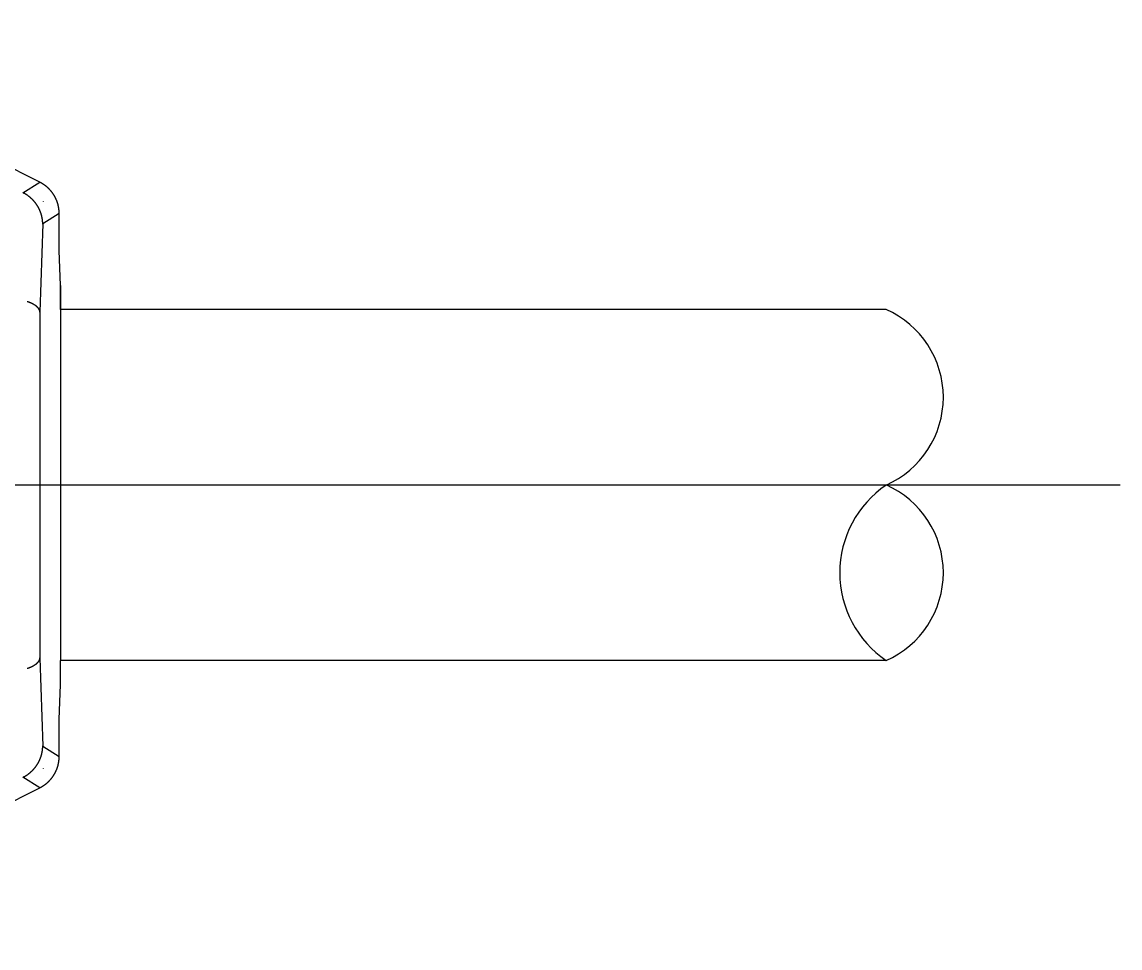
# Model space of a CAD drawing. Extents: x -42 to 59, y -24 to 30.
# Drawn here: x 26.17 to 35.56, y 20.75 to 28.67 of the extents above; entities that cross this region are included whole.
import ezdxf

# ---------------------------------------------------------------- set-up
doc = ezdxf.new("R2010")
doc.units = 0
doc.linetypes.add('CENTER', pattern=[50.8, 31.75, -6.35, 6.35, -6.35])
doc.layers.get('0').update_dxf_attribs({"linetype": 'CONTINUOUS'})
doc.layers.add('CENTER', color=1, linetype='CENTER')

msp = doc.modelspace()

# ---------------------------------------------------------------- linework, layer by layer
at = {"color": 7, "linetype": 'CONTINUOUS'}
for p, q in [((26.3238, 27.2974), (23.5843, 28.6672)), ((26.1792, 27.208), (26.3238, 27.2974)), ((26.4895, 27.0293), (26.3489, 26.9424)), ((26.4895, 26.7149), (26.4895, 27.0293)), ((26.3489, 26.9424), (26.325, 26.1897)), ((26.5, 26.4149), (26.4895, 26.7149)), ((26.5, 26.4149), (26.5, 23.2093)), ((26.5, 26.2093), (26.5, 26.4149)), ((33.5617, 26.2093), (26.5, 26.2093)), ((26.325, 26.1897), (26.325, 23.2289)), ((26.325, 23.2289), (26.3489, 22.4763)), ((26.5, 23.0037), (26.5, 23.2093)), ((33.5617, 23.2093), (26.5, 23.2093)), ((26.4895, 22.7037), (26.5, 23.0037)), ((26.4895, 22.3894), (26.4895, 22.7037)), ((26.3489, 22.4763), (26.4895, 22.3894)), ((26.3238, 22.1212), (26.1792, 22.2106)), ((23.5843, 20.7515), (26.3238, 22.1212))]:
    msp.add_line(p, q, dxfattribs=at)
for points in [[(26.4895, 27.0294, 0), (26.4895, 27.032, 0), (26.4895, 27.0346, 0), (26.4894, 27.0372, 0), (26.4893, 27.0397, 0), (26.4892, 27.0423, 0), (26.4891, 27.0449, 0), (26.489, 27.0475, 0), (26.4888, 27.0501, 0), (26.4886, 27.0527, 0), (26.4884, 27.0553, 0), (26.4882, 27.0578, 0), (26.4879, 27.0604, 0), (26.4876, 27.063, 0), (26.4873, 27.0656, 0), (26.487, 27.0681, 0), (26.4866, 27.0707, 0), (26.4863, 27.0733, 0), (26.4859, 27.0758, 0), (26.4855, 27.0784, 0), (26.485, 27.081, 0), (26.4846, 27.0835, 0), (26.4841, 27.086, 0), (26.4836, 27.0886, 0), (26.4831, 27.0911, 0), (26.4825, 27.0937, 0), (26.482, 27.0962, 0), (26.4814, 27.0987, 0), (26.4808, 27.1012, 0), (26.4801, 27.1037, 0), (26.4795, 27.1063, 0), (26.4788, 27.1088, 0), (26.4781, 27.1113, 0), (26.4774, 27.1137, 0), (26.4766, 27.1162, 0), (26.4759, 27.1187, 0), (26.4751, 27.1212, 0), (26.4743, 27.1236, 0), (26.4735, 27.1261, 0), (26.4726, 27.1285, 0), (26.4717, 27.131, 0), (26.4709, 27.1334, 0), (26.4699, 27.1358, 0), (26.469, 27.1383, 0), (26.4681, 27.1407, 0), (26.4671, 27.1431, 0), (26.4661, 27.1455, 0), (26.4651, 27.1479, 0), (26.464, 27.1502, 0), (26.463, 27.1526, 0), (26.4619, 27.155, 0), (26.4608, 27.1573, 0), (26.4597, 27.1596, 0), (26.4586, 27.162, 0), (26.4574, 27.1643, 0), (26.4562, 27.1666, 0), (26.455, 27.1689, 0), (26.4538, 27.1712, 0), (26.4526, 27.1735, 0), (26.4513, 27.1757, 0), (26.45, 27.178, 0), (26.4488, 27.1802, 0), (26.4474, 27.1825, 0), (26.4461, 27.1847, 0), (26.4448, 27.1869, 0), (26.4434, 27.1891, 0), (26.442, 27.1913, 0), (26.4406, 27.1934, 0), (26.4392, 27.1956, 0), (26.4377, 27.1978, 0), (26.4362, 27.1999, 0), (26.4348, 27.202, 0), (26.4333, 27.2041, 0), (26.4317, 27.2062, 0), (26.4302, 27.2083, 0), (26.4286, 27.2104, 0), (26.4271, 27.2124, 0), (26.4255, 27.2145, 0), (26.4239, 27.2165, 0), (26.4222, 27.2185, 0), (26.4206, 27.2205, 0), (26.4189, 27.2225, 0), (26.4172, 27.2245, 0), (26.4156, 27.2265, 0), (26.4138, 27.2284, 0), (26.4121, 27.2303, 0), (26.4104, 27.2323, 0), (26.4086, 27.2342, 0), (26.4068, 27.236, 0), (26.405, 27.2379, 0), (26.4032, 27.2398, 0), (26.4014, 27.2416, 0), (26.3995, 27.2434, 0), (26.3977, 27.2452, 0), (26.3958, 27.247, 0), (26.3939, 27.2488, 0), (26.392, 27.2505, 0), (26.3901, 27.2523, 0), (26.3882, 27.254, 0), (26.3862, 27.2557, 0), (26.3842, 27.2574, 0), (26.3823, 27.2591, 0), (26.3803, 27.2607, 0), (26.3783, 27.2624, 0), (26.3762, 27.264, 0), (26.3742, 27.2656, 0), (26.3722, 27.2672, 0), (26.3701, 27.2687, 0), (26.368, 27.2703, 0), (26.3659, 27.2718, 0), (26.3638, 27.2733, 0), (26.3617, 27.2748, 0), (26.3596, 27.2763, 0), (26.3574, 27.2778, 0), (26.3553, 27.2792, 0), (26.3531, 27.2806, 0), (26.3509, 27.282, 0), (26.3487, 27.2834, 0), (26.3465, 27.2848, 0), (26.3443, 27.2861, 0), (26.3421, 27.2875, 0), (26.3399, 27.2888, 0), (26.3376, 27.2901, 0), (26.3354, 27.2913, 0), (26.3331, 27.2926, 0), (26.3308, 27.2938, 0), (26.3285, 27.295, 0), (26.3262, 27.2962, 0), (26.3239, 27.2974, 0)], [(26.3489, 26.94, 0), (26.3489, 26.9426, 0), (26.3489, 26.9452, 0), (26.3488, 26.9478, 0), (26.3487, 26.9504, 0), (26.3486, 26.953, 0), (26.3484, 26.9555, 0), (26.3482, 26.9581, 0), (26.348, 26.9607, 0), (26.3478, 26.9633, 0), (26.3476, 26.9659, 0), (26.3473, 26.9685, 0), (26.3471, 26.971, 0), (26.3468, 26.9736, 0), (26.3464, 26.9762, 0), (26.3461, 26.9788, 0), (26.3457, 26.9813, 0), (26.3453, 26.9839, 0), (26.3449, 26.9865, 0), (26.3444, 26.989, 0), (26.344, 26.9916, 0), (26.3435, 26.9941, 0), (26.343, 26.9967, 0), (26.3425, 26.9992, 0), (26.3419, 27.0018, 0), (26.3413, 27.0043, 0), (26.3407, 27.0068, 0), (26.3401, 27.0094, 0), (26.3395, 27.0119, 0), (26.3388, 27.0144, 0), (26.3381, 27.0169, 0), (26.3374, 27.0194, 0), (26.3367, 27.0219, 0), (26.336, 27.0244, 0), (26.3352, 27.0269, 0), (26.3344, 27.0294, 0), (26.3336, 27.0318, 0), (26.3327, 27.0343, 0), (26.3319, 27.0368, 0), (26.331, 27.0392, 0), (26.3301, 27.0417, 0), (26.3292, 27.0441, 0), (26.3282, 27.0465, 0), (26.3273, 27.0489, 0), (26.3263, 27.0514, 0), (26.3253, 27.0538, 0), (26.3242, 27.0562, 0), (26.3232, 27.0585, 0), (26.3221, 27.0609, 0), (26.321, 27.0633, 0), (26.3199, 27.0657, 0), (26.3188, 27.068, 0), (26.3176, 27.0703, 0), (26.3165, 27.0727, 0), (26.3153, 27.075, 0), (26.3141, 27.0773, 0), (26.3128, 27.0796, 0), (26.3116, 27.0819, 0), (26.3103, 27.0842, 0), (26.309, 27.0865, 0), (26.3077, 27.0887, 0), (26.3064, 27.091, 0), (26.305, 27.0932, 0), (26.3036, 27.0954, 0), (26.3022, 27.0976, 0), (26.3008, 27.0998, 0), (26.2994, 27.102, 0), (26.298, 27.1042, 0), (26.2965, 27.1064, 0), (26.295, 27.1085, 0), (26.2935, 27.1107, 0), (26.292, 27.1128, 0), (26.2904, 27.1149, 0), (26.2889, 27.117, 0), (26.2873, 27.1191, 0), (26.2857, 27.1212, 0), (26.2841, 27.1232, 0), (26.2825, 27.1253, 0), (26.2808, 27.1273, 0), (26.2791, 27.1293, 0), (26.2775, 27.1313, 0), (26.2758, 27.1333, 0), (26.274, 27.1353, 0), (26.2723, 27.1373, 0), (26.2705, 27.1392, 0), (26.2688, 27.1412, 0), (26.267, 27.1431, 0), (26.2652, 27.145, 0), (26.2634, 27.1469, 0), (26.2615, 27.1487, 0), (26.2597, 27.1506, 0), (26.2578, 27.1524, 0), (26.2559, 27.1543, 0), (26.254, 27.1561, 0), (26.2521, 27.1579, 0), (26.2502, 27.1596, 0), (26.2482, 27.1614, 0), (26.2463, 27.1631, 0), (26.2443, 27.1649, 0), (26.2423, 27.1666, 0), (26.2403, 27.1683, 0), (26.2383, 27.1699, 0), (26.2362, 27.1716, 0), (26.2342, 27.1732, 0), (26.2321, 27.1748, 0), (26.2301, 27.1764, 0), (26.228, 27.178, 0), (26.2259, 27.1796, 0), (26.2237, 27.1812, 0), (26.2216, 27.1827, 0), (26.2195, 27.1842, 0), (26.2173, 27.1857, 0), (26.2151, 27.1872, 0), (26.213, 27.1886, 0), (26.2108, 27.1901, 0), (26.2086, 27.1915, 0), (26.2063, 27.1929, 0), (26.2041, 27.1943, 0), (26.2019, 27.1956, 0), (26.1996, 27.197, 0), (26.1973, 27.1983, 0), (26.1951, 27.1996, 0), (26.1928, 27.2009, 0), (26.1905, 27.2022, 0), (26.1882, 27.2034, 0), (26.1858, 27.2046, 0), (26.1835, 27.2058, 0), (26.1812, 27.207, 0), (26.1788, 27.2082, 0)], [(26.3518, 27.1313, 0), (26.3518, 27.1313, 0), (26.3518, 27.1313, 0), (26.3518, 27.1313, 0), (26.3518, 27.1313, 0), (26.3519, 27.1313, 0), (26.3519, 27.1313, 0), (26.3519, 27.1313, 0), (26.3519, 27.1313, 0), (26.3519, 27.1313, 0), (26.3519, 27.1312, 0), (26.3519, 27.1312, 0), (26.3519, 27.1312, 0), (26.352, 27.1312, 0), (26.352, 27.1312, 0), (26.352, 27.1312, 0), (26.352, 27.1312, 0), (26.352, 27.1312, 0), (26.352, 27.1312, 0), (26.352, 27.1312, 0), (26.352, 27.1312, 0), (26.3521, 27.1312, 0), (26.3521, 27.1312, 0), (26.3521, 27.1312, 0), (26.3521, 27.1312, 0), (26.3521, 27.1312, 0), (26.3521, 27.1312, 0), (26.3521, 27.1312, 0), (26.3522, 27.1312, 0), (26.3522, 27.1312, 0), (26.3522, 27.1312, 0), (26.3522, 27.1312, 0), (26.3522, 27.1312, 0), (26.3522, 27.1312, 0), (26.3522, 27.1312, 0), (26.3522, 27.1312, 0), (26.3522, 27.1312, 0), (26.3523, 27.1312, 0), (26.3523, 27.1312, 0), (26.3523, 27.1312, 0), (26.3523, 27.1312, 0), (26.3523, 27.1312, 0), (26.3523, 27.1312, 0), (26.3523, 27.1312, 0), (26.3523, 27.1312, 0), (26.3524, 27.1312, 0), (26.3524, 27.1312, 0), (26.3524, 27.1312, 0), (26.3524, 27.1312, 0), (26.3524, 27.1312, 0), (26.3524, 27.1312, 0), (26.3524, 27.1312, 0), (26.3524, 27.1312, 0), (26.3525, 27.1312, 0), (26.3525, 27.1312, 0), (26.3525, 27.1312, 0), (26.3525, 27.1312, 0), (26.3525, 27.1312, 0), (26.3525, 27.1312, 0), (26.3525, 27.1312, 0), (26.3525, 27.1312, 0), (26.3526, 27.1312, 0), (26.3526, 27.1312, 0), (26.3526, 27.1312, 0), (26.3526, 27.1312, 0), (26.3526, 27.1312, 0), (26.3526, 27.1312, 0), (26.3526, 27.1312, 0), (26.3526, 27.1312, 0), (26.3526, 27.1312, 0), (26.3527, 27.1312, 0), (26.3527, 27.1312, 0), (26.3527, 27.1312, 0), (26.3527, 27.1312, 0), (26.3527, 27.1312, 0), (26.3527, 27.1311, 0), (26.3527, 27.1311, 0), (26.3527, 27.1311, 0), (26.3527, 27.1311, 0), (26.3528, 27.1311, 0), (26.3528, 27.1311, 0), (26.3528, 27.1311, 0), (26.3528, 27.1311, 0), (26.3528, 27.1311, 0), (26.3528, 27.1311, 0), (26.3528, 27.1311, 0), (26.3528, 27.1311, 0), (26.3528, 27.1311, 0), (26.3529, 27.1311, 0), (26.3529, 27.1311, 0), (26.3529, 27.1311, 0), (26.3529, 27.1311, 0), (26.3529, 27.1311, 0), (26.3529, 27.1311, 0), (26.3529, 27.1311, 0), (26.3529, 27.1311, 0), (26.3529, 27.1311, 0), (26.353, 27.1311, 0), (26.353, 27.1311, 0), (26.353, 27.1311, 0), (26.353, 27.1311, 0), (26.353, 27.1311, 0), (26.353, 27.1311, 0), (26.353, 27.1311, 0), (26.353, 27.1311, 0), (26.353, 27.1311, 0), (26.3531, 27.1311, 0), (26.3531, 27.1311, 0), (26.3531, 27.1311, 0), (26.3531, 27.1311, 0), (26.3531, 27.1311, 0), (26.3531, 27.1311, 0), (26.3531, 27.1311, 0), (26.3531, 27.1311, 0), (26.3531, 27.1311, 0), (26.3531, 27.1311, 0), (26.3532, 27.1311, 0), (26.3532, 27.1311, 0), (26.3532, 27.1311, 0), (26.3532, 27.1311, 0), (26.3532, 27.1311, 0), (26.3532, 27.1311, 0), (26.3532, 27.1311, 0), (26.3532, 27.1311, 0), (26.3532, 27.1311, 0), (26.3532, 27.1311, 0), (26.3533, 27.1311, 0), (26.3533, 27.1311, 0), (26.3533, 27.1311, 0)], [(26.3252, 26.1868, 0), (26.3252, 26.1876, 0), (26.3251, 26.1884, 0), (26.3251, 26.1892, 0), (26.325, 26.19, 0), (26.3249, 26.1908, 0), (26.3248, 26.1916, 0), (26.3247, 26.1923, 0), (26.3246, 26.1931, 0), (26.3245, 26.1939, 0), (26.3243, 26.1947, 0), (26.3241, 26.1955, 0), (26.324, 26.1963, 0), (26.3238, 26.1971, 0), (26.3236, 26.1978, 0), (26.3234, 26.1986, 0), (26.3231, 26.1994, 0), (26.3229, 26.2002, 0), (26.3226, 26.201, 0), (26.3223, 26.2018, 0), (26.322, 26.2025, 0), (26.3217, 26.2033, 0), (26.3214, 26.2041, 0), (26.3211, 26.2049, 0), (26.3208, 26.2057, 0), (26.3204, 26.2064, 0), (26.32, 26.2072, 0), (26.3196, 26.208, 0), (26.3193, 26.2088, 0), (26.3188, 26.2096, 0), (26.3184, 26.2103, 0), (26.318, 26.2111, 0), (26.3175, 26.2119, 0), (26.3171, 26.2126, 0), (26.3166, 26.2134, 0), (26.3161, 26.2142, 0), (26.3156, 26.215, 0), (26.3151, 26.2157, 0), (26.3145, 26.2165, 0), (26.314, 26.2173, 0), (26.3134, 26.218, 0), (26.3129, 26.2188, 0), (26.3123, 26.2195, 0), (26.3117, 26.2203, 0), (26.3111, 26.2211, 0), (26.3105, 26.2218, 0), (26.3098, 26.2226, 0), (26.3092, 26.2233, 0), (26.3085, 26.2241, 0), (26.3078, 26.2248, 0), (26.3071, 26.2256, 0), (26.3064, 26.2263, 0), (26.3057, 26.2271, 0), (26.305, 26.2278, 0), (26.3042, 26.2286, 0), (26.3035, 26.2293, 0), (26.3027, 26.23, 0), (26.3019, 26.2308, 0), (26.3012, 26.2315, 0), (26.3004, 26.2322, 0), (26.2995, 26.233, 0), (26.2987, 26.2337, 0), (26.2979, 26.2344, 0), (26.297, 26.2352, 0), (26.2961, 26.2359, 0), (26.2953, 26.2366, 0), (26.2944, 26.2373, 0), (26.2935, 26.238, 0), (26.2925, 26.2387, 0), (26.2916, 26.2395, 0), (26.2907, 26.2402, 0), (26.2897, 26.2409, 0), (26.2887, 26.2416, 0), (26.2878, 26.2423, 0), (26.2868, 26.243, 0), (26.2858, 26.2437, 0), (26.2848, 26.2444, 0), (26.2837, 26.2451, 0), (26.2827, 26.2458, 0), (26.2816, 26.2465, 0), (26.2806, 26.2471, 0), (26.2795, 26.2478, 0), (26.2784, 26.2485, 0), (26.2773, 26.2492, 0), (26.2762, 26.2498, 0), (26.2751, 26.2505, 0), (26.274, 26.2512, 0), (26.2728, 26.2519, 0), (26.2717, 26.2525, 0), (26.2705, 26.2532, 0), (26.2693, 26.2538, 0), (26.2681, 26.2545, 0), (26.2669, 26.2551, 0), (26.2657, 26.2558, 0), (26.2645, 26.2564, 0), (26.2633, 26.2571, 0), (26.262, 26.2577, 0), (26.2608, 26.2584, 0), (26.2595, 26.259, 0), (26.2582, 26.2596, 0), (26.2569, 26.2602, 0), (26.2556, 26.2609, 0), (26.2543, 26.2615, 0), (26.253, 26.2621, 0), (26.2517, 26.2627, 0), (26.2503, 26.2633, 0), (26.249, 26.2639, 0), (26.2476, 26.2645, 0), (26.2463, 26.2651, 0), (26.2449, 26.2657, 0), (26.2435, 26.2663, 0), (26.2421, 26.2669, 0), (26.2407, 26.2675, 0), (26.2393, 26.2681, 0), (26.2378, 26.2687, 0), (26.2364, 26.2692, 0), (26.2349, 26.2698, 0), (26.2335, 26.2704, 0), (26.232, 26.2709, 0), (26.2305, 26.2715, 0), (26.229, 26.2721, 0), (26.2275, 26.2726, 0), (26.226, 26.2732, 0), (26.2245, 26.2737, 0), (26.223, 26.2742, 0), (26.2215, 26.2748, 0), (26.2199, 26.2753, 0), (26.2184, 26.2758, 0), (26.2168, 26.2764, 0)], [(26.2168, 23.1423, 0), (26.2184, 23.1428, 0), (26.2199, 23.1433, 0), (26.2215, 23.1439, 0), (26.223, 23.1444, 0), (26.2245, 23.1449, 0), (26.226, 23.1455, 0), (26.2275, 23.146, 0), (26.229, 23.1466, 0), (26.2305, 23.1471, 0), (26.232, 23.1477, 0), (26.2335, 23.1483, 0), (26.2349, 23.1488, 0), (26.2364, 23.1494, 0), (26.2378, 23.15, 0), (26.2393, 23.1506, 0), (26.2407, 23.1511, 0), (26.2421, 23.1517, 0), (26.2435, 23.1523, 0), (26.2449, 23.1529, 0), (26.2463, 23.1535, 0), (26.2476, 23.1541, 0), (26.249, 23.1547, 0), (26.2503, 23.1553, 0), (26.2517, 23.1559, 0), (26.253, 23.1565, 0), (26.2543, 23.1572, 0), (26.2556, 23.1578, 0), (26.2569, 23.1584, 0), (26.2582, 23.159, 0), (26.2595, 23.1597, 0), (26.2608, 23.1603, 0), (26.262, 23.1609, 0), (26.2633, 23.1616, 0), (26.2645, 23.1622, 0), (26.2657, 23.1629, 0), (26.2669, 23.1635, 0), (26.2681, 23.1642, 0), (26.2693, 23.1648, 0), (26.2705, 23.1655, 0), (26.2717, 23.1661, 0), (26.2728, 23.1668, 0), (26.274, 23.1675, 0), (26.2751, 23.1681, 0), (26.2762, 23.1688, 0), (26.2773, 23.1695, 0), (26.2784, 23.1701, 0), (26.2795, 23.1708, 0), (26.2806, 23.1715, 0), (26.2816, 23.1722, 0), (26.2827, 23.1729, 0), (26.2837, 23.1736, 0), (26.2848, 23.1743, 0), (26.2858, 23.175, 0), (26.2868, 23.1757, 0), (26.2878, 23.1764, 0), (26.2887, 23.1771, 0), (26.2897, 23.1778, 0), (26.2907, 23.1785, 0), (26.2916, 23.1792, 0), (26.2925, 23.1799, 0), (26.2935, 23.1806, 0), (26.2944, 23.1813, 0), (26.2953, 23.182, 0), (26.2961, 23.1828, 0), (26.297, 23.1835, 0), (26.2979, 23.1842, 0), (26.2987, 23.1849, 0), (26.2995, 23.1857, 0), (26.3004, 23.1864, 0), (26.3012, 23.1871, 0), (26.3019, 23.1879, 0), (26.3027, 23.1886, 0), (26.3035, 23.1893, 0), (26.3042, 23.1901, 0), (26.305, 23.1908, 0), (26.3057, 23.1916, 0), (26.3064, 23.1923, 0), (26.3071, 23.1931, 0), (26.3078, 23.1938, 0), (26.3085, 23.1946, 0), (26.3092, 23.1953, 0), (26.3098, 23.1961, 0), (26.3105, 23.1968, 0), (26.3111, 23.1976, 0), (26.3117, 23.1983, 0), (26.3123, 23.1991, 0), (26.3129, 23.1999, 0), (26.3134, 23.2006, 0), (26.314, 23.2014, 0), (26.3145, 23.2022, 0), (26.3151, 23.2029, 0), (26.3156, 23.2037, 0), (26.3161, 23.2045, 0), (26.3166, 23.2052, 0), (26.3171, 23.206, 0), (26.3175, 23.2068, 0), (26.318, 23.2075, 0), (26.3184, 23.2083, 0), (26.3188, 23.2091, 0), (26.3193, 23.2099, 0), (26.3196, 23.2106, 0), (26.32, 23.2114, 0), (26.3204, 23.2122, 0), (26.3208, 23.213, 0), (26.3211, 23.2138, 0), (26.3214, 23.2145, 0), (26.3217, 23.2153, 0), (26.322, 23.2161, 0), (26.3223, 23.2169, 0), (26.3226, 23.2177, 0), (26.3229, 23.2185, 0), (26.3231, 23.2192, 0), (26.3234, 23.22, 0), (26.3236, 23.2208, 0), (26.3238, 23.2216, 0), (26.324, 23.2224, 0), (26.3241, 23.2232, 0), (26.3243, 23.2239, 0), (26.3245, 23.2247, 0), (26.3246, 23.2255, 0), (26.3247, 23.2263, 0), (26.3248, 23.2271, 0), (26.3249, 23.2279, 0), (26.325, 23.2287, 0), (26.3251, 23.2295, 0), (26.3251, 23.2302, 0), (26.3252, 23.231, 0), (26.3252, 23.2318, 0)], [(26.1788, 22.2104, 0), (26.1812, 22.2116, 0), (26.1835, 22.2128, 0), (26.1858, 22.214, 0), (26.1882, 22.2152, 0), (26.1905, 22.2165, 0), (26.1928, 22.2177, 0), (26.1951, 22.219, 0), (26.1973, 22.2203, 0), (26.1996, 22.2217, 0), (26.2019, 22.223, 0), (26.2041, 22.2244, 0), (26.2063, 22.2258, 0), (26.2086, 22.2272, 0), (26.2108, 22.2286, 0), (26.213, 22.23, 0), (26.2151, 22.2315, 0), (26.2173, 22.2329, 0), (26.2195, 22.2344, 0), (26.2216, 22.236, 0), (26.2237, 22.2375, 0), (26.2259, 22.239, 0), (26.228, 22.2406, 0), (26.2301, 22.2422, 0), (26.2321, 22.2438, 0), (26.2342, 22.2454, 0), (26.2362, 22.2471, 0), (26.2383, 22.2487, 0), (26.2403, 22.2504, 0), (26.2423, 22.2521, 0), (26.2443, 22.2538, 0), (26.2463, 22.2555, 0), (26.2482, 22.2573, 0), (26.2502, 22.259, 0), (26.2521, 22.2608, 0), (26.254, 22.2626, 0), (26.2559, 22.2644, 0), (26.2578, 22.2662, 0), (26.2597, 22.2681, 0), (26.2615, 22.2699, 0), (26.2634, 22.2718, 0), (26.2652, 22.2737, 0), (26.267, 22.2756, 0), (26.2688, 22.2775, 0), (26.2705, 22.2794, 0), (26.2723, 22.2814, 0), (26.274, 22.2833, 0), (26.2758, 22.2853, 0), (26.2775, 22.2873, 0), (26.2791, 22.2893, 0), (26.2808, 22.2913, 0), (26.2825, 22.2934, 0), (26.2841, 22.2954, 0), (26.2857, 22.2975, 0), (26.2873, 22.2995, 0), (26.2889, 22.3016, 0), (26.2904, 22.3037, 0), (26.292, 22.3058, 0), (26.2935, 22.308, 0), (26.295, 22.3101, 0), (26.2965, 22.3123, 0), (26.298, 22.3144, 0), (26.2994, 22.3166, 0), (26.3008, 22.3188, 0), (26.3022, 22.321, 0), (26.3036, 22.3232, 0), (26.305, 22.3254, 0), (26.3064, 22.3277, 0), (26.3077, 22.3299, 0), (26.309, 22.3322, 0), (26.3103, 22.3345, 0), (26.3116, 22.3367, 0), (26.3128, 22.339, 0), (26.3141, 22.3413, 0), (26.3153, 22.3436, 0), (26.3165, 22.346, 0), (26.3176, 22.3483, 0), (26.3188, 22.3506, 0), (26.3199, 22.353, 0), (26.321, 22.3554, 0), (26.3221, 22.3577, 0), (26.3232, 22.3601, 0), (26.3242, 22.3625, 0), (26.3253, 22.3649, 0), (26.3263, 22.3673, 0), (26.3273, 22.3697, 0), (26.3282, 22.3721, 0), (26.3292, 22.3746, 0), (26.3301, 22.377, 0), (26.331, 22.3794, 0), (26.3319, 22.3819, 0), (26.3327, 22.3843, 0), (26.3336, 22.3868, 0), (26.3344, 22.3893, 0), (26.3352, 22.3918, 0), (26.336, 22.3943, 0), (26.3367, 22.3967, 0), (26.3374, 22.3992, 0), (26.3381, 22.4017, 0), (26.3388, 22.4043, 0), (26.3395, 22.4068, 0), (26.3401, 22.4093, 0), (26.3407, 22.4118, 0), (26.3413, 22.4143, 0), (26.3419, 22.4169, 0), (26.3425, 22.4194, 0), (26.343, 22.422, 0), (26.3435, 22.4245, 0), (26.344, 22.4271, 0), (26.3444, 22.4296, 0), (26.3449, 22.4322, 0), (26.3453, 22.4347, 0), (26.3457, 22.4373, 0), (26.3461, 22.4399, 0), (26.3464, 22.4425, 0), (26.3468, 22.445, 0), (26.3471, 22.4476, 0), (26.3473, 22.4502, 0), (26.3476, 22.4528, 0), (26.3478, 22.4553, 0), (26.348, 22.4579, 0), (26.3482, 22.4605, 0), (26.3484, 22.4631, 0), (26.3486, 22.4657, 0), (26.3487, 22.4683, 0), (26.3488, 22.4709, 0), (26.3489, 22.4735, 0), (26.3489, 22.476, 0), (26.3489, 22.4786, 0)], [(26.3239, 22.1213, 0), (26.3262, 22.1224, 0), (26.3285, 22.1236, 0), (26.3308, 22.1248, 0), (26.3331, 22.1261, 0), (26.3354, 22.1273, 0), (26.3376, 22.1286, 0), (26.3399, 22.1299, 0), (26.3421, 22.1312, 0), (26.3443, 22.1325, 0), (26.3465, 22.1339, 0), (26.3487, 22.1352, 0), (26.3509, 22.1366, 0), (26.3531, 22.138, 0), (26.3553, 22.1394, 0), (26.3574, 22.1409, 0), (26.3596, 22.1423, 0), (26.3617, 22.1438, 0), (26.3638, 22.1453, 0), (26.3659, 22.1468, 0), (26.368, 22.1483, 0), (26.3701, 22.1499, 0), (26.3722, 22.1515, 0), (26.3742, 22.1531, 0), (26.3762, 22.1547, 0), (26.3783, 22.1563, 0), (26.3803, 22.1579, 0), (26.3823, 22.1596, 0), (26.3842, 22.1612, 0), (26.3862, 22.1629, 0), (26.3882, 22.1646, 0), (26.3901, 22.1664, 0), (26.392, 22.1681, 0), (26.3939, 22.1699, 0), (26.3958, 22.1716, 0), (26.3977, 22.1734, 0), (26.3995, 22.1752, 0), (26.4014, 22.177, 0), (26.4032, 22.1789, 0), (26.405, 22.1807, 0), (26.4068, 22.1826, 0), (26.4086, 22.1845, 0), (26.4104, 22.1864, 0), (26.4121, 22.1883, 0), (26.4138, 22.1902, 0), (26.4156, 22.1922, 0), (26.4172, 22.1941, 0), (26.4189, 22.1961, 0), (26.4206, 22.1981, 0), (26.4222, 22.2001, 0), (26.4239, 22.2021, 0), (26.4255, 22.2042, 0), (26.4271, 22.2062, 0), (26.4286, 22.2083, 0), (26.4302, 22.2103, 0), (26.4317, 22.2124, 0), (26.4333, 22.2145, 0), (26.4348, 22.2166, 0), (26.4362, 22.2187, 0), (26.4377, 22.2209, 0), (26.4392, 22.223, 0), (26.4406, 22.2252, 0), (26.442, 22.2274, 0), (26.4434, 22.2296, 0), (26.4448, 22.2318, 0), (26.4461, 22.234, 0), (26.4474, 22.2362, 0), (26.4488, 22.2384, 0), (26.45, 22.2407, 0), (26.4513, 22.2429, 0), (26.4526, 22.2452, 0), (26.4538, 22.2475, 0), (26.455, 22.2498, 0), (26.4562, 22.2521, 0), (26.4574, 22.2544, 0), (26.4586, 22.2567, 0), (26.4597, 22.259, 0), (26.4608, 22.2613, 0), (26.4619, 22.2637, 0), (26.463, 22.2661, 0), (26.464, 22.2684, 0), (26.4651, 22.2708, 0), (26.4661, 22.2732, 0), (26.4671, 22.2756, 0), (26.4681, 22.278, 0), (26.469, 22.2804, 0), (26.4699, 22.2828, 0), (26.4709, 22.2852, 0), (26.4717, 22.2877, 0), (26.4726, 22.2901, 0), (26.4735, 22.2926, 0), (26.4743, 22.295, 0), (26.4751, 22.2975, 0), (26.4759, 22.2999, 0), (26.4766, 22.3024, 0), (26.4774, 22.3049, 0), (26.4781, 22.3074, 0), (26.4788, 22.3099, 0), (26.4795, 22.3124, 0), (26.4801, 22.3149, 0), (26.4808, 22.3174, 0), (26.4814, 22.3199, 0), (26.482, 22.3225, 0), (26.4825, 22.325, 0), (26.4831, 22.3275, 0), (26.4836, 22.3301, 0), (26.4841, 22.3326, 0), (26.4846, 22.3351, 0), (26.485, 22.3377, 0), (26.4855, 22.3402, 0), (26.4859, 22.3428, 0), (26.4863, 22.3454, 0), (26.4866, 22.3479, 0), (26.487, 22.3505, 0), (26.4873, 22.3531, 0), (26.4876, 22.3556, 0), (26.4879, 22.3582, 0), (26.4882, 22.3608, 0), (26.4884, 22.3634, 0), (26.4886, 22.366, 0), (26.4888, 22.3685, 0), (26.489, 22.3711, 0), (26.4891, 22.3737, 0), (26.4892, 22.3763, 0), (26.4893, 22.3789, 0), (26.4894, 22.3815, 0), (26.4895, 22.3841, 0), (26.4895, 22.3867, 0), (26.4895, 22.3893, 0)], [(26.3533, 22.2875, 0), (26.3533, 22.2875, 0), (26.3533, 22.2875, 0), (26.3532, 22.2875, 0), (26.3532, 22.2875, 0), (26.3532, 22.2875, 0), (26.3532, 22.2875, 0), (26.3532, 22.2875, 0), (26.3532, 22.2875, 0), (26.3532, 22.2875, 0), (26.3532, 22.2875, 0), (26.3532, 22.2875, 0), (26.3532, 22.2875, 0), (26.3531, 22.2875, 0), (26.3531, 22.2875, 0), (26.3531, 22.2875, 0), (26.3531, 22.2875, 0), (26.3531, 22.2875, 0), (26.3531, 22.2875, 0), (26.3531, 22.2875, 0), (26.3531, 22.2875, 0), (26.3531, 22.2875, 0), (26.3531, 22.2875, 0), (26.353, 22.2875, 0), (26.353, 22.2875, 0), (26.353, 22.2875, 0), (26.353, 22.2875, 0), (26.353, 22.2875, 0), (26.353, 22.2875, 0), (26.353, 22.2875, 0), (26.353, 22.2875, 0), (26.353, 22.2875, 0), (26.3529, 22.2875, 0), (26.3529, 22.2875, 0), (26.3529, 22.2875, 0), (26.3529, 22.2875, 0), (26.3529, 22.2875, 0), (26.3529, 22.2875, 0), (26.3529, 22.2875, 0), (26.3529, 22.2875, 0), (26.3529, 22.2875, 0), (26.3528, 22.2875, 0), (26.3528, 22.2875, 0), (26.3528, 22.2875, 0), (26.3528, 22.2875, 0), (26.3528, 22.2875, 0), (26.3528, 22.2875, 0), (26.3528, 22.2875, 0), (26.3528, 22.2875, 0), (26.3528, 22.2875, 0), (26.3527, 22.2875, 0), (26.3527, 22.2875, 0), (26.3527, 22.2875, 0), (26.3527, 22.2875, 0), (26.3527, 22.2875, 0), (26.3527, 22.2875, 0), (26.3527, 22.2875, 0), (26.3527, 22.2875, 0), (26.3527, 22.2875, 0), (26.3526, 22.2875, 0), (26.3526, 22.2875, 0), (26.3526, 22.2875, 0), (26.3526, 22.2875, 0), (26.3526, 22.2875, 0), (26.3526, 22.2875, 0), (26.3526, 22.2875, 0), (26.3526, 22.2875, 0), (26.3526, 22.2875, 0), (26.3525, 22.2875, 0), (26.3525, 22.2875, 0), (26.3525, 22.2875, 0), (26.3525, 22.2875, 0), (26.3525, 22.2875, 0), (26.3525, 22.2875, 0), (26.3525, 22.2875, 0), (26.3525, 22.2875, 0), (26.3524, 22.2875, 0), (26.3524, 22.2875, 0), (26.3524, 22.2875, 0), (26.3524, 22.2875, 0), (26.3524, 22.2875, 0), (26.3524, 22.2875, 0), (26.3524, 22.2875, 0), (26.3524, 22.2875, 0), (26.3523, 22.2875, 0), (26.3523, 22.2875, 0), (26.3523, 22.2875, 0), (26.3523, 22.2874, 0), (26.3523, 22.2874, 0), (26.3523, 22.2874, 0), (26.3523, 22.2874, 0), (26.3523, 22.2874, 0), (26.3522, 22.2874, 0), (26.3522, 22.2874, 0), (26.3522, 22.2874, 0), (26.3522, 22.2874, 0), (26.3522, 22.2874, 0), (26.3522, 22.2874, 0), (26.3522, 22.2874, 0), (26.3522, 22.2874, 0), (26.3522, 22.2874, 0), (26.3521, 22.2874, 0), (26.3521, 22.2874, 0), (26.3521, 22.2874, 0), (26.3521, 22.2874, 0), (26.3521, 22.2874, 0), (26.3521, 22.2874, 0), (26.3521, 22.2874, 0), (26.352, 22.2874, 0), (26.352, 22.2874, 0), (26.352, 22.2874, 0), (26.352, 22.2874, 0), (26.352, 22.2874, 0), (26.352, 22.2874, 0), (26.352, 22.2874, 0), (26.352, 22.2874, 0), (26.3519, 22.2874, 0), (26.3519, 22.2874, 0), (26.3519, 22.2874, 0), (26.3519, 22.2874, 0), (26.3519, 22.2874, 0), (26.3519, 22.2874, 0), (26.3519, 22.2874, 0), (26.3519, 22.2874, 0), (26.3518, 22.2874, 0), (26.3518, 22.2874, 0), (26.3518, 22.2874, 0), (26.3518, 22.2874, 0), (26.3518, 22.2874, 0)]]:
    msp.add_polyline3d(points, dxfattribs=at)
at = {"color": 3, "linetype": 'CONTINUOUS'}
for centre, radius, start, end in [((33.2311, 25.4593), 0.8197, 293.79177, 66.20823), ((34.0717, 23.9593), 0.9069, 124.21345, 235.78655), ((33.2311, 23.9593), 0.8197, 293.79177, 66.20823)]:
    msp.add_arc(centre, radius, start, end, dxfattribs=at)
at = {"layer": 'CENTER', "color": 1, "linetype": 'CENTER'}
msp.add_line((35.5617, 24.7093), (-2, 24.7093), dxfattribs=at)

doc.saveas('drawing.dxf')
